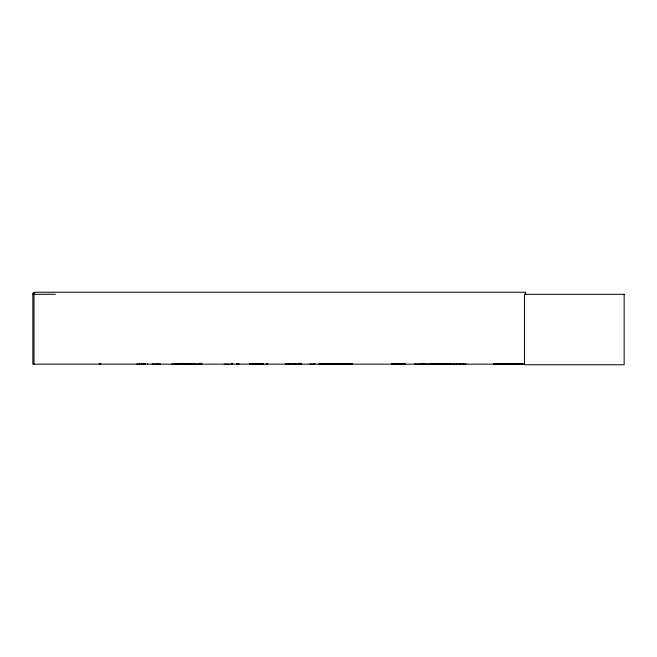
<?xml version="1.0" encoding="UTF-8"?>
<svg xmlns="http://www.w3.org/2000/svg" width="657" height="657" viewBox="0 0 657 657"><rect width="100%" height="100%" fill="white"/><g stroke="black" fill="none" stroke-linecap="round" stroke-linejoin="round"><path stroke-width="0.99" d="M299.116 364.134L299.124 363.576M337.156 364.134L337.156 363.551M347.717 364.134L347.725 363.551M494.072 363.691L494.138 364.159L494.072 363.691L522.767 363.691L522.767 364.134L522.767 363.691L522.685 364.134L494.064 364.118L494.154 363.691M494.154 363.904L522.758 363.879M288.998 364.159L289.088 363.576M422.927 364.068L422.993 363.576M137.51 364.068L137.42 363.576M152.112 364.085L159.906 364.085M172.044 364.159L200.426 364.134L200.344 363.28M137.001 364.159L144.992 364.085M174.836 364.085L174.746 363.576L174.639 364.085M182.096 364.068L182.112 363.625M184.568 364.085L184.568 363.625L184.674 364.159M299.51 364.085L299.535 363.576M309.973 364.159L314.719 364.085M236.372 364.159L238.327 364.085M265.921 364.134L266.438 363.625M285.368 364.134L285.746 364.085M285.795 364.068L285.82 363.625M348.038 364.134L347.791 363.691L329.19 363.691C328.13 364.183 330.101 364.364 329.477 363.576M342.954 364.134L343.562 364.118L343.209 363.691L342.642 364.142L342.683 363.403M347.233 364.142L347.791 363.691M333.863 364.159L333.419 364.101L333.781 363.691L334.512 364.126L321.782 364.126L352.037 363.97M324.336 364.142L325.346 364.126L324.533 363.986M331.185 363.6L330.947 364.126L331.432 364.126M331.793 363.6L331.194 363.847M334.068 364.159L334.273 363.6M352.259 364.142L339.817 363.986M342.297 363.986L342.461 364.159M348.941 363.6L348.785 364.142M349.179 364.142L349.557 363.6M349.327 364.142L349.557 363.847M453.478 364.085L453.519 363.625L453.56 364.159M414.805 364.085L466.1 364.101M172.356 364.085L172.405 363.625M179.599 364.085L179.64 363.428M137.313 364.085L137.362 363.625M182.063 364.085L182.17 363.576M441.989 364.085L442.038 363.625M456.607 364.085L456.664 363.625M332.927 363.904L332.541 364.134L332.885 363.691L333.132 364.134M346.65 364.134L346.896 363.691L347.257 364.118M322.431 364.159L322.792 364.142M351.865 364.142L352.037 363.6M34.903 292.989L32.85 292.989L32.85 364.159L524.598 364.159M32.85 294.311L55.385 294.311M175.156 363.699L194.94 363.699M249.857 363.699L263.014 363.699M391.868 363.699L405.024 363.699M429.637 363.699L449.158 363.699M175.132 363.888L194.965 363.888M249.832 363.888L263.038 363.871M391.843 363.888L405.049 363.871M429.612 363.871L449.183 363.871M249.841 364.118L263.03 364.118M352.275 364.126L318.908 364.085L318.908 363.576M391.859 364.118L405.041 364.118M188.961 364.085L189.093 363.428M443.253 364.085L443.196 363.625L443.138 364.159M199.999 364.085L200.065 363.625M199.72 364.085L199.671 363.625L199.613 364.159M183.122 364.085L183.098 363.428M182.367 364.085L182.317 363.625M192.558 364.068L192.542 363.625M185.479 364.085L185.488 363.428M185.167 364.068L185.266 363.428M177.686 364.085L177.636 363.625L177.579 364.159M340.145 364.126L340.63 364.126L339.792 363.847M329.19 363.691L329.551 364.118M301.144 364.068L288.554 364.134L288.554 363.576M290.714 364.085L290.69 363.576M347.791 364.085L347.791 363.551M337.23 364.085L337.222 363.551M525.625 294.311L525.625 292.25L34.008 292.25L34.008 364.159M465.616 363.576L465.616 364.159M463.078 363.576L463.078 364.159M462.446 363.576L462.446 364.159M459.908 363.576L459.908 364.159M456.73 363.576L456.73 364.159M454.192 363.576L454.192 364.159M451.022 363.576L451.022 364.159M450.07 363.576L450.07 364.159M445.84 363.428L445.84 364.159M445.602 363.428L445.602 364.159M442.095 363.576L442.095 364.159M439.64 363.428L439.64 364.159M439.393 363.428L439.393 364.159M435.164 363.576L435.164 364.159M430.089 363.576L430.089 364.159M425.522 363.428L425.522 364.159M425.251 363.428L425.251 364.159M422.262 363.576L422.262 364.159M420.004 363.428L420.004 364.159M419.733 363.428L419.733 364.159M415.167 363.576L415.167 364.159M342.461 363.576L342.527 364.159M342.322 363.403L342.322 364.159M342.264 363.403L342.264 364.159M341.32 363.428L341.32 364.159M324.484 363.576L324.484 364.159M324.377 363.428L324.377 364.159M324.008 363.428L324.008 364.159M323.145 363.576L323.145 364.159M323.08 363.576L323.08 364.159M321.938 363.428L321.938 364.159M321.322 363.428L321.322 364.159M321.166 363.428L321.166 364.159M320.14 363.576L320.14 364.159M314.859 363.576L314.859 364.159M313.832 363.428L313.832 364.159M313.676 363.428L313.676 364.159M310.506 363.576L310.506 364.159M301.415 363.28L301.415 364.159M301.136 363.576L301.136 364.159M299.962 363.28L299.962 364.159M295.913 363.428L295.913 364.159M295.551 363.428L295.551 364.159M294.673 363.428L294.673 364.159M294.402 363.576L294.402 364.159M294.311 363.428L294.311 364.159M294.016 363.428L294.032 364.159M293.646 363.428L293.663 364.159M292.891 363.576L292.891 364.159M292.513 363.428L292.464 364.159M287.101 363.428L287.093 364.159M285.885 363.576L285.959 364.159M267.711 363.428L267.719 364.159M266.578 363.576L266.512 364.159M238.902 363.428L238.852 364.159M238.466 363.576L238.466 364.159M236.955 363.576L236.955 364.159M232.635 363.28L232.635 364.159M231.182 363.28L231.182 364.159M229.112 364.159L224.242 364.159M201.798 363.28L201.798 364.159M200.015 363.576L200.032 364.159M198.89 363.28L198.89 364.159M195.556 363.428L195.556 364.159M195.293 363.428L195.293 364.159M195.195 363.428L195.195 364.159M194.94 363.428L194.94 364.159M193.774 363.576L193.774 364.159M192.493 363.576L192.493 364.159M192.189 363.576L192.189 364.159M192.099 363.576L192.099 364.159M190.21 363.428L190.21 364.159L190.16 363.576M190.029 363.428L190.029 364.159M189.684 363.576L189.684 364.159M189.347 363.428L189.347 364.159M188.493 363.576L188.493 364.159M187.401 363.576L187.401 364.159M185.742 363.428L185.742 364.159M185.011 363.428L184.839 364.159M182.827 363.28L182.95 364.159M182.687 363.428L182.679 364.159L182.646 363.576M181.373 363.28L181.373 364.159M180.642 363.428L180.642 364.159M180.42 363.428L180.388 364.159M180.166 363.428L180.166 364.159M179.977 363.576L179.977 364.159L179.895 363.428M179.418 363.428L179.418 364.159M179.345 363.576L179.345 364.159M179.164 363.428L179.164 364.159M177.415 363.576L177.415 364.159M177.176 363.428L177.176 364.159M176.914 363.428L176.914 364.159M175.222 363.576L175.222 364.159M172.463 363.576L172.463 364.159M160.012 363.576L160.012 364.159M157.204 363.428L157.204 364.159M156.949 363.428L156.949 364.159M152.49 363.576L152.49 364.159M147.554 363.576L147.554 364.159M145.361 363.576L145.361 364.159M145.098 363.576L145.098 364.159M144.803 363.576L144.803 364.159M144.212 363.576L144.212 364.159M142.298 363.428L142.298 364.159M142.093 363.428L142.035 364.159M141.978 363.576L141.978 364.159M141.83 363.428L141.83 364.159M141.526 363.28L141.526 364.159M139.473 363.28L139.473 364.159M137.576 363.576L137.576 364.159M100.726 363.28L100.726 364.159M99.273 363.28L99.273 364.159M330.085 363.691C328.927 364.224 331.243 364.257 330.085 363.691M344.104 363.691C342.938 364.224 345.253 364.257 344.104 363.691M351.438 363.847L351.438 363.847M624.15 294.311L524.467 294.311L524.467 364.75L624.15 364.75L624.15 294.311"/></g></svg>
